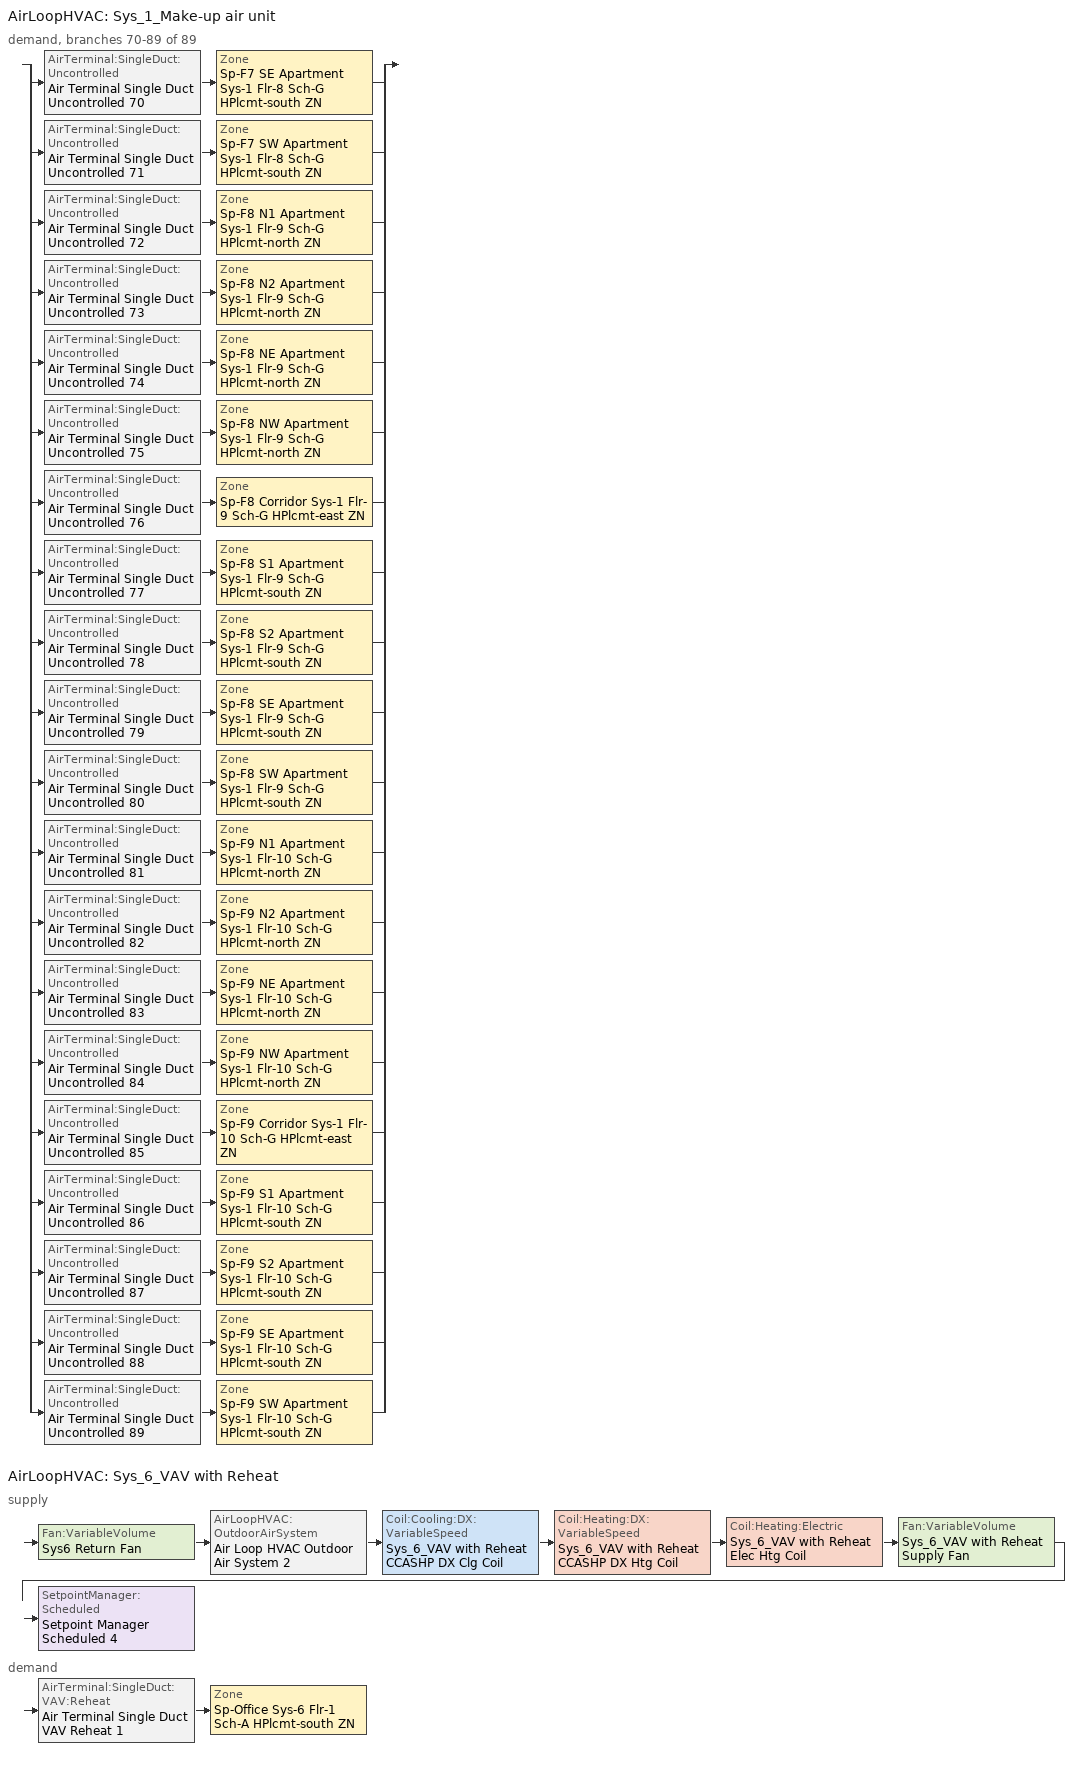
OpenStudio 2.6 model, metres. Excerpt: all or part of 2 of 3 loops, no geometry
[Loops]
AirLoopHVAC 'Sys_1_Make-up air unit'
 demand, branches 70-89 of 89: split
  | AirTerminal:SingleDuct:Uncontrolled 'Air Terminal Single Duct Uncontrolled 70' > Zone 'Sp-F7 SE Apartment Sys-1 Flr-8 Sch-G HPlcmt-south ZN'
  | AirTerminal:SingleDuct:Uncontrolled 'Air Terminal Single Duct Uncontrolled 71' > Zone 'Sp-F7 SW Apartment Sys-1 Flr-8 Sch-G HPlcmt-south ZN'
  | AirTerminal:SingleDuct:Uncontrolled 'Air Terminal Single Duct Uncontrolled 72' > Zone 'Sp-F8 N1 Apartment Sys-1 Flr-9 Sch-G HPlcmt-north ZN'
  | AirTerminal:SingleDuct:Uncontrolled 'Air Terminal Single Duct Uncontrolled 73' > Zone 'Sp-F8 N2 Apartment Sys-1 Flr-9 Sch-G HPlcmt-north ZN'
  | AirTerminal:SingleDuct:Uncontrolled 'Air Terminal Single Duct Uncontrolled 74' > Zone 'Sp-F8 NE Apartment Sys-1 Flr-9 Sch-G HPlcmt-north ZN'
  | AirTerminal:SingleDuct:Uncontrolled 'Air Terminal Single Duct Uncontrolled 75' > Zone 'Sp-F8 NW Apartment Sys-1 Flr-9 Sch-G HPlcmt-north ZN'
  | AirTerminal:SingleDuct:Uncontrolled 'Air Terminal Single Duct Uncontrolled 76' > Zone 'Sp-F8 Corridor Sys-1 Flr-9 Sch-G HPlcmt-east ZN'
  | AirTerminal:SingleDuct:Uncontrolled 'Air Terminal Single Duct Uncontrolled 77' > Zone 'Sp-F8 S1 Apartment Sys-1 Flr-9 Sch-G HPlcmt-south ZN'
  | AirTerminal:SingleDuct:Uncontrolled 'Air Terminal Single Duct Uncontrolled 78' > Zone 'Sp-F8 S2 Apartment Sys-1 Flr-9 Sch-G HPlcmt-south ZN'
  | AirTerminal:SingleDuct:Uncontrolled 'Air Terminal Single Duct Uncontrolled 79' > Zone 'Sp-F8 SE Apartment Sys-1 Flr-9 Sch-G HPlcmt-south ZN'
  | AirTerminal:SingleDuct:Uncontrolled 'Air Terminal Single Duct Uncontrolled 80' > Zone 'Sp-F8 SW Apartment Sys-1 Flr-9 Sch-G HPlcmt-south ZN'
  | AirTerminal:SingleDuct:Uncontrolled 'Air Terminal Single Duct Uncontrolled 81' > Zone 'Sp-F9 N1 Apartment Sys-1 Flr-10 Sch-G HPlcmt-north ZN'
  | AirTerminal:SingleDuct:Uncontrolled 'Air Terminal Single Duct Uncontrolled 82' > Zone 'Sp-F9 N2 Apartment Sys-1 Flr-10 Sch-G HPlcmt-north ZN'
  | AirTerminal:SingleDuct:Uncontrolled 'Air Terminal Single Duct Uncontrolled 83' > Zone 'Sp-F9 NE Apartment Sys-1 Flr-10 Sch-G HPlcmt-north ZN'
  | AirTerminal:SingleDuct:Uncontrolled 'Air Terminal Single Duct Uncontrolled 84' > Zone 'Sp-F9 NW Apartment Sys-1 Flr-10 Sch-G HPlcmt-north ZN'
  | AirTerminal:SingleDuct:Uncontrolled 'Air Terminal Single Duct Uncontrolled 85' > Zone 'Sp-F9 Corridor Sys-1 Flr-10 Sch-G HPlcmt-east ZN'
  | AirTerminal:SingleDuct:Uncontrolled 'Air Terminal Single Duct Uncontrolled 86' > Zone 'Sp-F9 S1 Apartment Sys-1 Flr-10 Sch-G HPlcmt-south ZN'
  | AirTerminal:SingleDuct:Uncontrolled 'Air Terminal Single Duct Uncontrolled 87' > Zone 'Sp-F9 S2 Apartment Sys-1 Flr-10 Sch-G HPlcmt-south ZN'
  | AirTerminal:SingleDuct:Uncontrolled 'Air Terminal Single Duct Uncontrolled 88' > Zone 'Sp-F9 SE Apartment Sys-1 Flr-10 Sch-G HPlcmt-south ZN'
  | AirTerminal:SingleDuct:Uncontrolled 'Air Terminal Single Duct Uncontrolled 89' > Zone 'Sp-F9 SW Apartment Sys-1 Flr-10 Sch-G HPlcmt-south ZN'
AirLoopHVAC 'Sys_6_VAV with Reheat'
 supply: Fan:VariableVolume 'Sys6 Return Fan' > AirLoopHVAC:OutdoorAirSystem 'Air Loop HVAC Outdoor Air System 2' > Coil:Cooling:DX:VariableSpeed 'Sys_6_VAV with Reheat CCASHP DX Clg Coil' > Coil:Heating:DX:VariableSpeed 'Sys_6_VAV with Reheat CCASHP DX Htg Coil' > Coil:Heating:Electric 'Sys_6_VAV with Reheat Elec Htg Coil' > Fan:VariableVolume 'Sys_6_VAV with Reheat Supply Fan' > SetpointManager:Scheduled 'Setpoint Manager Scheduled 4'
 demand: AirTerminal:SingleDuct:VAV:Reheat 'Air Terminal Single Duct VAV Reheat 1' > Zone 'Sp-Office Sys-6 Flr-1 Sch-A HPlcmt-south ZN'
[Sizing:Zone] Zone Cooling Design Supply Air Temperature Input Method=SupplyAirTemperature; Zone Cooling Design Supply Air Temperature {C}=13; Zone Cooling Design Supply Air Temperature Difference {deltaC}=11.11; Zone Heating Design Supply Air Temperature Input Method=SupplyAirTemperature; Zone Heating Design Supply Air Temperature {C}=43; Zone Heating Design Supply Air Temperature Difference {deltaC}=11.11; Zone Cooling Design Supply Air Humidity Ratio {kg-H2O/kg-air}=0.0085; Zone Heating Design Supply Air Humidity Ratio {kg-H2O/kg-air}=0.008; Zone Heating Sizing Factor=1.3; Zone Cooling Sizing Factor=1.1; Cooling Design Air Flow Method=DesignDay; Heating Design Air Flow Method=DesignDay; Account for Dedicated Outdoor Air System=No; Dedicated Outdoor Air System Control Strategy=NeutralSupplyAir; Dedicated Outdoor Air Low Setpoint Temperature for Design {C}=autosize; Dedicated Outdoor Air High Setpoint Temperature for Design {C}=autosize
Sp-F7 SE Apartment Sys-1 Flr-8 Sch-G HPlcmt-south ZN; Sp-F7 SW Apartment Sys-1 Flr-8 Sch-G HPlcmt-south ZN; Sp-F8 N1 Apartment Sys-1 Flr-9 Sch-G HPlcmt-north ZN; Sp-F8 N2 Apartment Sys-1 Flr-9 Sch-G HPlcmt-north ZN; Sp-F8 NE Apartment Sys-1 Flr-9 Sch-G HPlcmt-north ZN; Sp-F8 NW Apartment Sys-1 Flr-9 Sch-G HPlcmt-north ZN; Sp-F8 Corridor Sys-1 Flr-9 Sch-G HPlcmt-east ZN; Sp-F8 S1 Apartment Sys-1 Flr-9 Sch-G HPlcmt-south ZN; Sp-F8 S2 Apartment Sys-1 Flr-9 Sch-G HPlcmt-south ZN; Sp-F8 SE Apartment Sys-1 Flr-9 Sch-G HPlcmt-south ZN; Sp-F8 SW Apartment Sys-1 Flr-9 Sch-G HPlcmt-south ZN; Sp-F9 N1 Apartment Sys-1 Flr-10 Sch-G HPlcmt-north ZN; Sp-F9 N2 Apartment Sys-1 Flr-10 Sch-G HPlcmt-north ZN; Sp-F9 NE Apartment Sys-1 Flr-10 Sch-G HPlcmt-north ZN; Sp-F9 NW Apartment Sys-1 Flr-10 Sch-G HPlcmt-north ZN; Sp-F9 Corridor Sys-1 Flr-10 Sch-G HPlcmt-east ZN; Sp-F9 S1 Apartment Sys-1 Flr-10 Sch-G HPlcmt-south ZN; Sp-F9 S2 Apartment Sys-1 Flr-10 Sch-G HPlcmt-south ZN; Sp-F9 SE Apartment Sys-1 Flr-10 Sch-G HPlcmt-south ZN; Sp-F9 SW Apartment Sys-1 Flr-10 Sch-G HPlcmt-south ZN; Sp-Office Sys-6 Flr-1 Sch-A HPlcmt-south ZN
[Zone equipment]
Sp-F7 SE Apartment Sys-1 Flr-8 Sch-G HPlcmt-south ZN: Sp-F7 SE Apartment Sys-1 Flr-8 Sch-G HPlcmt-south ZN PTAC, Air Terminal Single Duct Uncontrolled 70, Sp-F7 SE Apartment Sys-1 Flr-8 Sch-G HPlcmt-south ZN Elec Baseboard
Sp-F7 SW Apartment Sys-1 Flr-8 Sch-G HPlcmt-south ZN: Sp-F7 SW Apartment Sys-1 Flr-8 Sch-G HPlcmt-south ZN PTAC, Air Terminal Single Duct Uncontrolled 71, Sp-F7 SW Apartment Sys-1 Flr-8 Sch-G HPlcmt-south ZN Elec Baseboard
Sp-F8 N1 Apartment Sys-1 Flr-9 Sch-G HPlcmt-north ZN: Sp-F8 N1 Apartment Sys-1 Flr-9 Sch-G HPlcmt-north ZN PTAC, Air Terminal Single Duct Uncontrolled 72, Sp-F8 N1 Apartment Sys-1 Flr-9 Sch-G HPlcmt-north ZN Elec Baseboard
Sp-F8 N2 Apartment Sys-1 Flr-9 Sch-G HPlcmt-north ZN: Sp-F8 N2 Apartment Sys-1 Flr-9 Sch-G HPlcmt-north ZN PTAC, Air Terminal Single Duct Uncontrolled 73, Sp-F8 N2 Apartment Sys-1 Flr-9 Sch-G HPlcmt-north ZN Elec Baseboard
Sp-F8 NE Apartment Sys-1 Flr-9 Sch-G HPlcmt-north ZN: Sp-F8 NE Apartment Sys-1 Flr-9 Sch-G HPlcmt-north ZN PTAC, Air Terminal Single Duct Uncontrolled 74, Sp-F8 NE Apartment Sys-1 Flr-9 Sch-G HPlcmt-north ZN Elec Baseboard
Sp-F8 NW Apartment Sys-1 Flr-9 Sch-G HPlcmt-north ZN: Sp-F8 NW Apartment Sys-1 Flr-9 Sch-G HPlcmt-north ZN PTAC, Air Terminal Single Duct Uncontrolled 75, Sp-F8 NW Apartment Sys-1 Flr-9 Sch-G HPlcmt-north ZN Elec Baseboard
Sp-F8 Corridor Sys-1 Flr-9 Sch-G HPlcmt-east ZN: Sp-F8 Corridor Sys-1 Flr-9 Sch-G HPlcmt-east ZN PTAC, Air Terminal Single Duct Uncontrolled 76, Sp-F8 Corridor Sys-1 Flr-9 Sch-G HPlcmt-east ZN Elec Baseboard
Sp-F8 S1 Apartment Sys-1 Flr-9 Sch-G HPlcmt-south ZN: Sp-F8 S1 Apartment Sys-1 Flr-9 Sch-G HPlcmt-south ZN PTAC, Air Terminal Single Duct Uncontrolled 77, Sp-F8 S1 Apartment Sys-1 Flr-9 Sch-G HPlcmt-south ZN Elec Baseboard
Sp-F8 S2 Apartment Sys-1 Flr-9 Sch-G HPlcmt-south ZN: Sp-F8 S2 Apartment Sys-1 Flr-9 Sch-G HPlcmt-south ZN PTAC, Air Terminal Single Duct Uncontrolled 78, Sp-F8 S2 Apartment Sys-1 Flr-9 Sch-G HPlcmt-south ZN Elec Baseboard
Sp-F8 SE Apartment Sys-1 Flr-9 Sch-G HPlcmt-south ZN: Sp-F8 SE Apartment Sys-1 Flr-9 Sch-G HPlcmt-south ZN PTAC, Air Terminal Single Duct Uncontrolled 79, Sp-F8 SE Apartment Sys-1 Flr-9 Sch-G HPlcmt-south ZN Elec Baseboard
Sp-F8 SW Apartment Sys-1 Flr-9 Sch-G HPlcmt-south ZN: Sp-F8 SW Apartment Sys-1 Flr-9 Sch-G HPlcmt-south ZN PTAC, Air Terminal Single Duct Uncontrolled 80, Sp-F8 SW Apartment Sys-1 Flr-9 Sch-G HPlcmt-south ZN Elec Baseboard
Sp-F9 N1 Apartment Sys-1 Flr-10 Sch-G HPlcmt-north ZN: Sp-F9 N1 Apartment Sys-1 Flr-10 Sch-G HPlcmt-north ZN PTAC, Air Terminal Single Duct Uncontrolled 81, Sp-F9 N1 Apartment Sys-1 Flr-10 Sch-G HPlcmt-north ZN Elec Baseboard
Sp-F9 N2 Apartment Sys-1 Flr-10 Sch-G HPlcmt-north ZN: Sp-F9 N2 Apartment Sys-1 Flr-10 Sch-G HPlcmt-north ZN PTAC, Air Terminal Single Duct Uncontrolled 82, Sp-F9 N2 Apartment Sys-1 Flr-10 Sch-G HPlcmt-north ZN Elec Baseboard
Sp-F9 NE Apartment Sys-1 Flr-10 Sch-G HPlcmt-north ZN: Sp-F9 NE Apartment Sys-1 Flr-10 Sch-G HPlcmt-north ZN PTAC, Air Terminal Single Duct Uncontrolled 83, Sp-F9 NE Apartment Sys-1 Flr-10 Sch-G HPlcmt-north ZN Elec Baseboard
Sp-F9 NW Apartment Sys-1 Flr-10 Sch-G HPlcmt-north ZN: Sp-F9 NW Apartment Sys-1 Flr-10 Sch-G HPlcmt-north ZN PTAC, Air Terminal Single Duct Uncontrolled 84, Sp-F9 NW Apartment Sys-1 Flr-10 Sch-G HPlcmt-north ZN Elec Baseboard
Sp-F9 Corridor Sys-1 Flr-10 Sch-G HPlcmt-east ZN: Sp-F9 Corridor Sys-1 Flr-10 Sch-G HPlcmt-east ZN PTAC, Air Terminal Single Duct Uncontrolled 85, Sp-F9 Corridor Sys-1 Flr-10 Sch-G HPlcmt-east ZN Elec Baseboard
Sp-F9 S1 Apartment Sys-1 Flr-10 Sch-G HPlcmt-south ZN: Sp-F9 S1 Apartment Sys-1 Flr-10 Sch-G HPlcmt-south ZN PTAC, Air Terminal Single Duct Uncontrolled 86, Sp-F9 S1 Apartment Sys-1 Flr-10 Sch-G HPlcmt-south ZN Elec Baseboard
Sp-F9 S2 Apartment Sys-1 Flr-10 Sch-G HPlcmt-south ZN: Sp-F9 S2 Apartment Sys-1 Flr-10 Sch-G HPlcmt-south ZN PTAC, Air Terminal Single Duct Uncontrolled 87, Sp-F9 S2 Apartment Sys-1 Flr-10 Sch-G HPlcmt-south ZN Elec Baseboard
Sp-F9 SE Apartment Sys-1 Flr-10 Sch-G HPlcmt-south ZN: Sp-F9 SE Apartment Sys-1 Flr-10 Sch-G HPlcmt-south ZN PTAC, Air Terminal Single Duct Uncontrolled 88, Sp-F9 SE Apartment Sys-1 Flr-10 Sch-G HPlcmt-south ZN Elec Baseboard
Sp-F9 SW Apartment Sys-1 Flr-10 Sch-G HPlcmt-south ZN: Sp-F9 SW Apartment Sys-1 Flr-10 Sch-G HPlcmt-south ZN PTAC, Air Terminal Single Duct Uncontrolled 89, Sp-F9 SW Apartment Sys-1 Flr-10 Sch-G HPlcmt-south ZN Elec Baseboard
Sp-Office Sys-6 Flr-1 Sch-A HPlcmt-south ZN: Air Terminal Single Duct VAV Reheat 1, Sp-Office Sys-6 Flr-1 Sch-A HPlcmt-south ZN Elec Baseboard
[AirLoopHVAC]
Sys_6_VAV with Reheat: Availability Schedule=Sys_6_VAV with Reheat Occ Sch; Design Supply Air Flow Rate {m3/s}=AutoSize
[Sizing:System]
Sys_6_VAV with Reheat: Type of Load to Size On=Sensible; Design Outdoor Air Flow Rate {m3/s}=Autosize; Minimum System Air Flow Ratio=0.3; Preheat Design Temperature {C}=7; Preheat Design Humidity Ratio {kg-H2O/kg-Air}=0.008; Precool Design Temperature {C}=12.8; Precool Design Humidity Ratio {kg-H2O/kg-Air}=0.008; Central Cooling Design Supply Air Temperature {C}=13; Central Heating Design Supply Air Temperature {C}=13.1; Sizing Option=NonCoincident; 100% Outdoor Air in Cooling=No; 100% Outdoor Air in Heating=No; Central Cooling Design Supply Air Humidity Ratio {kg-H2O/kg-Air}=0.0085; Central Heating Design Supply Air Humidity Ratio {kg-H2O/kg-Air}=0.008; Cooling Design Air Flow Method=DesignDay; Cooling Design Air Flow Rate {m3/s}=0; Heating Design Air Flow Method=DesignDay; Heating Design Air Flow Rate {m3/s}=0; System Outdoor Air Method=ZoneSum; Zone Maximum Outdoor Air Fraction=1; Cooling Supply Air Flow Rate Per Floor Area {m3/s-m2}=0.00996765; Cooling Fraction of Autosized Cooling Supply Air Flow Rate=1; Cooling Supply Air Flow Rate Per Unit Cooling Capacity {m3/s-W}=3.94755e-05; Heating Supply Air Flow Rate Per Floor Area {m3/s-m2}=0.00996765; Heating Fraction of Autosized Heating Supply Air Flow Rate=1; Heating Fraction of Autosized Cooling Supply Air Flow Rate=1; Heating Supply Air Flow Rate Per Unit Heating Capacity {m3/s-W}=3.15882e-05; Cooling Design Capacity Method=CoolingDesignCapacity; Cooling Design Capacity {W}=autosize; Cooling Design Capacity Per Floor Area {W/m2}=234.7; Fraction of Autosized Cooling Design Capacity=1; Heating Design Capacity Method=HeatingDesignCapacity; Heating Design Capacity {W}=autosize; Heating Design Capacity Per Floor Area {W/m2}=157; Fraction of Autosized Heating Design Capacity=1; Central Cooling Capacity Control Method=OnOff
[Controller:OutdoorAir]
Controller Outdoor Air 2: Minimum Outdoor Air Flow Rate {m3/s}=autosize; Maximum Outdoor Air Flow Rate {m3/s}=Autosize; Economizer Control Type=NoEconomizer; Economizer Control Action Type=ModulateFlow; Economizer Maximum Limit Dry-Bulb Temperature {C}=28; Economizer Maximum Limit Enthalpy {J/kg}=64000; Economizer Minimum Limit Dry-Bulb Temperature {C}=-100; Lockout Type=NoLockout; Minimum Limit Type=FixedMinimum; Minimum Outdoor Air Schedule=Sys_6_VAV with Reheat Occ Sch; Controller Mechanical Ventilation=Controller Mechanical Ventilation 2; High Humidity Control=No; Heat Recovery Bypass Control Type=BypassWhenOAFlowGreaterThanMinimum
[Controller:MechanicalVentilation]
Controller Mechanical Ventilation 2: Availability Schedule=Always On Discrete; System Outdoor Air Method=ZoneSum
[AirLoopHVAC:OutdoorAirSystem]
Air Loop HVAC Outdoor Air System 2: Controller=Controller Outdoor Air 2
[SetpointManager:Scheduled]
Setpoint Manager Scheduled 4: Control Variable=Temperature; Schedule=Supply Air Temp
[Coil:Heating:Electric]
Name | Availability Schedule
Coil Heating Electric 71; Coil Heating Electric 72; Coil Heating Electric 73; Coil Heating Electric 74; Coil Heating Electric 75; Coil Heating Electric 76; Coil Heating Electric 77; Coil Heating Electric 78; Coil Heating Electric 79; Coil Heating Electric 80; Coil Heating Electric 81; Coil Heating Electric 82; Coil Heating Electric 83; Coil Heating Electric 84; Coil Heating Electric 85; Coil Heating Electric 86; Coil Heating Electric 87; Coil Heating Electric 88; Coil Heating Electric 89; Coil Heating Electric 90 | ON_OFF_ALWAYS_OFF
Coil Heating Electric 92; Sys_6_VAV with Reheat Elec Htg Coil | Always On Discrete
[Coil:Cooling:DX:SingleSpeed] Availability Schedule=Always On Discrete; Rated Total Cooling Capacity {W}=autosize; Rated Sensible Heat Ratio=autosize; Rated Air Flow Rate {m3/s}=autosize; Rated Evaporator Fan Power Per Volume Flow Rate {W/(m3/s)}=773.3; Total Cooling Capacity Function of Temperature Curve=DXCOOL-NECB2011-REF-CAPFT; Total Cooling Capacity Function of Flow Fraction Curve=DXCOOL-NECB2011-REF-CAPFFLOW; Energy Input Ratio Function of Temperature Curve=DXCOOL-NECB2011-REF-COOLEIRFT; Energy Input Ratio Function of Flow Fraction Curve=DXCOOL-NECB2011-REF-COOLEIRFFLOW; Part Load Fraction Correlation Curve=DXCOOL-NECB2011-REF-COOLPLFFPLR; Condenser Type=AirCooled; Evaporative Condenser Effectiveness=0; Evaporative Condenser Air Flow Rate {m3/s}=Autosize; Evaporative Condenser Pump Rated Power Consumption {W}=Autosize; Crankcase Heater Capacity {W}=0; Maximum Outdoor Dry-Bulb Temperature for Crankcase Heater Operation {C}=0; Basin Heater Capacity {W/K}=0; Basin Heater Setpoint Temperature {C}=10
Name | Rated COP {W/W}
Coil Cooling DX Single Speed 71 12kBtu/hr 9.9EER | 3.36131
Coil Cooling DX Single Speed 72 14kBtu/hr 9.5EER | 3.20803
Coil Cooling DX Single Speed 73 7kBtu/hr 11.0EER | 3.71907
Coil Cooling DX Single Speed 74 7kBtu/hr 11.0EER | 3.72705
Coil Cooling DX Single Speed 75 12kBtu/hr 10.0EER | 3.39126
Coil Cooling DX Single Speed 76 13kBtu/hr 9.7EER | 3.30094
Coil Cooling DX Single Speed 77 7kBtu/hr 11.0EER | 3.71106
Coil Cooling DX Single Speed 78 9kBtu/hr 10.6EER | 3.58547
Coil Cooling DX Single Speed 79 9kBtu/hr 10.6EER | 3.57935
Coil Cooling DX Single Speed 80 12kBtu/hr 9.9EER | 3.36133
Coil Cooling DX Single Speed 81 14kBtu/hr 9.4EER | 3.20424
Coil Cooling DX Single Speed 82 8kBtu/hr 10.9EER | 3.69071
Coil Cooling DX Single Speed 83 7kBtu/hr 10.9EER | 3.70017
Coil Cooling DX Single Speed 84 12kBtu/hr 10.0EER | 3.38565
Coil Cooling DX Single Speed 85 13kBtu/hr 9.6EER | 3.26561
Coil Cooling DX Single Speed 86 8kBtu/hr 10.9EER | 3.68274
Coil Cooling DX Single Speed 87 9kBtu/hr 10.5EER | 3.55793
Coil Cooling DX Single Speed 88 9kBtu/hr 10.5EER | 3.55253
Coil Cooling DX Single Speed 89 12kBtu/hr 9.9EER | 3.35893
Coil Cooling DX Single Speed 90 15kBtu/hr 9.3EER | 3.16448
[Fan:ConstantVolume] Availability Schedule=Always On Discrete; Fan Efficiency=0.39975; Pressure Rise {Pa}=640; Maximum Flow Rate {m3/s}=AutoSize; Motor Efficiency=0.615
Fan Constant Volume 71; Fan Constant Volume 72; Fan Constant Volume 73; Fan Constant Volume 74; Fan Constant Volume 75; Fan Constant Volume 76; Fan Constant Volume 77; Fan Constant Volume 78; Fan Constant Volume 79; Fan Constant Volume 80; Fan Constant Volume 81; Fan Constant Volume 82; Fan Constant Volume 83; Fan Constant Volume 84; Fan Constant Volume 85; Fan Constant Volume 86; Fan Constant Volume 87; Fan Constant Volume 88; Fan Constant Volume 89; Fan Constant Volume 90
[ZoneHVAC:PackagedTerminalAirConditioner] Availability Schedule=Always On Discrete; Supply Air Flow Rate During Cooling Operation {m3/s}=Autosize; Supply Air Flow Rate During Heating Operation {m3/s}=Autosize; Supply Air Flow Rate When No Cooling or Heating is Needed {m3/s}=Autosize; Outdoor Air Flow Rate During Cooling Operation {m3/s}=1e-05; Outdoor Air Flow Rate During Heating Operation {m3/s}=1e-05; Outdoor Air Flow Rate When No Cooling or Heating is Needed {m3/s}=1e-05; Fan Placement=DrawThrough
Name | Supply Air Fan | Heating Coil | Cooling Coil
Sp-F7 SE Apartment Sys-1 Flr-8 Sch-G HPlcmt-south ZN PTAC | Fan Constant Volume 71 | Coil Heating Electric 71 | Coil Cooling DX Single Speed 71 12kBtu/hr 9.9EER
Sp-F7 SW Apartment Sys-1 Flr-8 Sch-G HPlcmt-south ZN PTAC | Fan Constant Volume 72 | Coil Heating Electric 72 | Coil Cooling DX Single Speed 72 14kBtu/hr 9.5EER
Sp-F8 N1 Apartment Sys-1 Flr-9 Sch-G HPlcmt-north ZN PTAC | Fan Constant Volume 73 | Coil Heating Electric 73 | Coil Cooling DX Single Speed 73 7kBtu/hr 11.0EER
Sp-F8 N2 Apartment Sys-1 Flr-9 Sch-G HPlcmt-north ZN PTAC | Fan Constant Volume 74 | Coil Heating Electric 74 | Coil Cooling DX Single Speed 74 7kBtu/hr 11.0EER
Sp-F8 NE Apartment Sys-1 Flr-9 Sch-G HPlcmt-north ZN PTAC | Fan Constant Volume 75 | Coil Heating Electric 75 | Coil Cooling DX Single Speed 75 12kBtu/hr 10.0EER
Sp-F8 NW Apartment Sys-1 Flr-9 Sch-G HPlcmt-north ZN PTAC | Fan Constant Volume 76 | Coil Heating Electric 76 | Coil Cooling DX Single Speed 76 13kBtu/hr 9.7EER
Sp-F8 Corridor Sys-1 Flr-9 Sch-G HPlcmt-east ZN PTAC | Fan Constant Volume 77 | Coil Heating Electric 77 | Coil Cooling DX Single Speed 77 7kBtu/hr 11.0EER
Sp-F8 S1 Apartment Sys-1 Flr-9 Sch-G HPlcmt-south ZN PTAC | Fan Constant Volume 78 | Coil Heating Electric 78 | Coil Cooling DX Single Speed 78 9kBtu/hr 10.6EER
Sp-F8 S2 Apartment Sys-1 Flr-9 Sch-G HPlcmt-south ZN PTAC | Fan Constant Volume 79 | Coil Heating Electric 79 | Coil Cooling DX Single Speed 79 9kBtu/hr 10.6EER
Sp-F8 SE Apartment Sys-1 Flr-9 Sch-G HPlcmt-south ZN PTAC | Fan Constant Volume 80 | Coil Heating Electric 80 | Coil Cooling DX Single Speed 80 12kBtu/hr 9.9EER
Sp-F8 SW Apartment Sys-1 Flr-9 Sch-G HPlcmt-south ZN PTAC | Fan Constant Volume 81 | Coil Heating Electric 81 | Coil Cooling DX Single Speed 81 14kBtu/hr 9.4EER
Sp-F9 N1 Apartment Sys-1 Flr-10 Sch-G HPlcmt-north ZN PTAC | Fan Constant Volume 82 | Coil Heating Electric 82 | Coil Cooling DX Single Speed 82 8kBtu/hr 10.9EER
Sp-F9 N2 Apartment Sys-1 Flr-10 Sch-G HPlcmt-north ZN PTAC | Fan Constant Volume 83 | Coil Heating Electric 83 | Coil Cooling DX Single Speed 83 7kBtu/hr 10.9EER
Sp-F9 NE Apartment Sys-1 Flr-10 Sch-G HPlcmt-north ZN PTAC | Fan Constant Volume 84 | Coil Heating Electric 84 | Coil Cooling DX Single Speed 84 12kBtu/hr 10.0EER
Sp-F9 NW Apartment Sys-1 Flr-10 Sch-G HPlcmt-north ZN PTAC | Fan Constant Volume 85 | Coil Heating Electric 85 | Coil Cooling DX Single Speed 85 13kBtu/hr 9.6EER
Sp-F9 Corridor Sys-1 Flr-10 Sch-G HPlcmt-east ZN PTAC | Fan Constant Volume 86 | Coil Heating Electric 86 | Coil Cooling DX Single Speed 86 8kBtu/hr 10.9EER
Sp-F9 S1 Apartment Sys-1 Flr-10 Sch-G HPlcmt-south ZN PTAC | Fan Constant Volume 87 | Coil Heating Electric 87 | Coil Cooling DX Single Speed 87 9kBtu/hr 10.5EER
Sp-F9 S2 Apartment Sys-1 Flr-10 Sch-G HPlcmt-south ZN PTAC | Fan Constant Volume 88 | Coil Heating Electric 88 | Coil Cooling DX Single Speed 88 9kBtu/hr 10.5EER
Sp-F9 SE Apartment Sys-1 Flr-10 Sch-G HPlcmt-south ZN PTAC | Fan Constant Volume 89 | Coil Heating Electric 89 | Coil Cooling DX Single Speed 89 12kBtu/hr 9.9EER
Sp-F9 SW Apartment Sys-1 Flr-10 Sch-G HPlcmt-south ZN PTAC | Fan Constant Volume 90 | Coil Heating Electric 90 | Coil Cooling DX Single Speed 90 15kBtu/hr 9.3EER
[ZoneHVAC:Baseboard:Convective:Electric] Availability Schedule=Always On Discrete; Efficiency=1
Name | Nominal Capacity {W}
Sp-Office Sys-6 Flr-1 Sch-A HPlcmt-south ZN Elec Baseboard | 3464.84
Sp-F7 SE Apartment Sys-1 Flr-8 Sch-G HPlcmt-south ZN Elec Baseboard | 3503.52
Sp-F7 SW Apartment Sys-1 Flr-8 Sch-G HPlcmt-south ZN Elec Baseboard | 3527.01
Sp-F8 N1 Apartment Sys-1 Flr-9 Sch-G HPlcmt-north ZN Elec Baseboard | 2298.49
Sp-F8 N2 Apartment Sys-1 Flr-9 Sch-G HPlcmt-north ZN Elec Baseboard | 2297.48
Sp-F8 NE Apartment Sys-1 Flr-9 Sch-G HPlcmt-north ZN Elec Baseboard | 3532.38
Sp-F8 NW Apartment Sys-1 Flr-9 Sch-G HPlcmt-north ZN Elec Baseboard | 3556.2
Sp-F8 Corridor Sys-1 Flr-9 Sch-G HPlcmt-east ZN Elec Baseboard | 2361.79
Sp-F8 S1 Apartment Sys-1 Flr-9 Sch-G HPlcmt-south ZN Elec Baseboard | 2339.15
Sp-F8 S2 Apartment Sys-1 Flr-9 Sch-G HPlcmt-south ZN Elec Baseboard | 2338.15
Sp-F8 SE Apartment Sys-1 Flr-9 Sch-G HPlcmt-south ZN Elec Baseboard | 3569.62
Sp-F8 SW Apartment Sys-1 Flr-9 Sch-G HPlcmt-south ZN Elec Baseboard | 3593.43
Sp-F9 N1 Apartment Sys-1 Flr-10 Sch-G HPlcmt-north ZN Elec Baseboard | 2546.67
Sp-F9 N2 Apartment Sys-1 Flr-10 Sch-G HPlcmt-north ZN Elec Baseboard | 2545.69
Sp-F9 NE Apartment Sys-1 Flr-10 Sch-G HPlcmt-north ZN Elec Baseboard | 3783.16
Sp-F9 NW Apartment Sys-1 Flr-10 Sch-G HPlcmt-north ZN Elec Baseboard | 3807.14
Sp-F9 Corridor Sys-1 Flr-10 Sch-G HPlcmt-east ZN Elec Baseboard | 2679.34
Sp-F9 S1 Apartment Sys-1 Flr-10 Sch-G HPlcmt-south ZN Elec Baseboard | 2586.35
Sp-F9 S2 Apartment Sys-1 Flr-10 Sch-G HPlcmt-south ZN Elec Baseboard | 2585.37
Sp-F9 SE Apartment Sys-1 Flr-10 Sch-G HPlcmt-south ZN Elec Baseboard | 3820.46
Sp-F9 SW Apartment Sys-1 Flr-10 Sch-G HPlcmt-south ZN Elec Baseboard | 3844.41
[AirTerminal:SingleDuct:Uncontrolled] Availability Schedule=Always On Discrete; Maximum Air Flow Rate {m3/s}=AutoSize
Air Terminal Single Duct Uncontrolled 70; Air Terminal Single Duct Uncontrolled 71; Air Terminal Single Duct Uncontrolled 72; Air Terminal Single Duct Uncontrolled 73; Air Terminal Single Duct Uncontrolled 74; Air Terminal Single Duct Uncontrolled 75; Air Terminal Single Duct Uncontrolled 76; Air Terminal Single Duct Uncontrolled 77; Air Terminal Single Duct Uncontrolled 78; Air Terminal Single Duct Uncontrolled 79; Air Terminal Single Duct Uncontrolled 80; Air Terminal Single Duct Uncontrolled 81; Air Terminal Single Duct Uncontrolled 82; Air Terminal Single Duct Uncontrolled 83; Air Terminal Single Duct Uncontrolled 84; Air Terminal Single Duct Uncontrolled 85; Air Terminal Single Duct Uncontrolled 86; Air Terminal Single Duct Uncontrolled 87; Air Terminal Single Duct Uncontrolled 88; Air Terminal Single Duct Uncontrolled 89
[Fan:VariableVolume] Availability Schedule=Always On Discrete; Maximum Flow Rate {m3/s}=Autosize; Fan Power Minimum Flow Rate Input Method=Fraction; Fan Power Minimum Flow Fraction=0.68; Fan Power Minimum Air Flow Rate {m3/s}=0; Motor In Airstream Fraction=1; Fan Power Coefficient 1=-2.4176; Fan Power Coefficient 2=9.5874; Fan Power Coefficient 3=-11.559; Fan Power Coefficient 4=5.4009; Fan Power Coefficient 5=0
Name | Fan Efficiency | Pressure Rise {Pa} | Motor Efficiency
Sys6 Return Fan | 0.299975 | 250 | 0.4615
Sys_6_VAV with Reheat Supply Fan | 0.549965 | 1000 | 0.8461
[AirTerminal:SingleDuct:VAV:Reheat]
Air Terminal Single Duct VAV Reheat 1: Availability Schedule=Always On Discrete; Maximum Air Flow Rate {m3/s}=AutoSize; Zone Minimum Air Flow Input Method=Constant; Constant Minimum Air Flow Fraction=0.3; Fixed Minimum Air Flow Rate {m3/s}=0.176497; Reheat Coil=Coil Heating Electric 92; Maximum Hot Water or Steam Flow Rate {m3/s}=AutoSize; Minimum Hot Water or Steam Flow Rate {m3/s}=0; Convergence Tolerance=0.001; Damper Heating Action=Normal; Maximum Flow per Zone Floor Area During Reheat {m3/s-m2}=AutoSize; Maximum Flow Fraction During Reheat=AutoSize; Maximum Reheat Air Temperature {C}=43; Control For Outdoor Air=No
[Coil:Cooling:DX:VariableSpeed]
Sys_6_VAV with Reheat CCASHP DX Clg Coil: Nominal Speed Level=1; Gross Rated Total Cooling Capacity At Selected Nominal Speed Level {W}=5523.45; Rated Air Flow Rate At Selected Nominal Speed Level {m3/s}=autosize; Nominal Time for Condensate to Begin Leaving the Coil {s}=0; Initial Moisture Evaporation Rate Divided by Steady-State AC Latent Capacity=0; Energy Part Load Fraction Curve=Mitsubishi Hyper Heating VRF CPLFFPLR curve; Condenser Type=AirCooled; Evaporative Condenser Pump Rated Power Consumption {W}=0; Crankcase Heater Capacity {W}=1e-06; Maximum Outdoor Dry-Bulb Temperature for Crankcase Heater Operation {C}=10; Basin Heater Capacity {W/K}=1e-06; Basin Heater Setpoint Temperature {C}=2
[Coil:Heating:DX:VariableSpeed]
Sys_6_VAV with Reheat CCASHP DX Htg Coil: Nominal Speed Level=1; Rated Heating Capacity At Selected Nominal Speed Level {W}=5523.45; Rated Air Flow Rate At Selected Nominal Speed Level {m3/s}=autosize; Energy Part Load Fraction Curve=Mitsubishi Hyper Heating VRF HPLFFPLR curve; Minimum Outdoor Dry-Bulb Temperature for Compressor Operation {C}=-20; Maximum Outdoor Dry-Bulb Temperature for Defrost Operation {C}=5; Crankcase Heater Capacity {W}=1e-06; Maximum Outdoor Dry-Bulb Temperature for Crankcase Heater Operation {C}=10; Defrost Strategy=resistive; Defrost Control=timed; Defrost Time Period Fraction=0; Resistive Defrost Heater Capacity {W}=1e-06
[Schedule:Ruleset]
Name | Default Day Schedule | Summer Design Day Schedule | Winter Design Day Schedule
ON_OFF_ALWAYS_OFF | Schedule Day 3
Supply Air Temp | Supply Air Temp Default
Sys_6_VAV with Reheat Occ Sch | Sys_6_VAV with Reheat Occ Sch Default | Sys_6_VAV with Reheat Occ Sch Summer Design Day | Sys_6_VAV with Reheat Occ Sch Winter Design Day
[Schedule:Day]
Schedule Day 3; wkdON_OFF_ALWAYS_OFF 1; satON_OFF_ALWAYS_OFF 1; sunON_OFF_ALWAYS_OFF 1: 1, 0, 0, 2, 0, 0, 3, 0, 0, 4, 0, 0, 5, 0, 0, 6, 0, 0, 7, 0, 0, 8, 0, 0, 9, 0, 0, 10, 0, 0, 11, 0, 0, 12, 0, 0, 13, 0, 0, 14, 0, 0, 15, 0, 0, 16, 0, 0, 17, 0, 0, 18, 0, 0, 19, 0, 0, 20, 0, 0, 21, 0, 0, 22, 0, 0, 23, 0, 0, 24, 0, 0
Supply Air Temp Default: 24, 0, 13
Sys_6_VAV with Reheat Occ Sch Default; Sys_6_VAV with Reheat Occ Sch Winter Design Day; Sys_6_VAV with Reheat Occ Sch Summer Design Day: 24, 0, 1
Sys_6_VAV with Reheat Occ Sch Monday; Sys_6_VAV with Reheat Occ Sch Tuesday; Sys_6_VAV with Reheat Occ Sch Wednesday; Sys_6_VAV with Reheat Occ Sch Thursday; Sys_6_VAV with Reheat Occ Sch Friday: 8, 0, 0, 19, 0, 1, 24, 0, 0
Sys_6_VAV with Reheat Occ Sch Saturday; Sys_6_VAV with Reheat Occ Sch Sunday: 24, 0, 0
[Schedule:Rule] Date Specification Type=DateRange; Start Month=1; Start Day=1; End Month=12
Name | Schedule Ruleset | Rule Order | Day Schedule | Apply Sunday | Apply Monday | Apply Tuesday | Apply Wednesday | Apply Thursday | Apply Friday | Apply Saturday | End Day
wkdON_OFF_ALWAYS_OFF rule | ON_OFF_ALWAYS_OFF | 2 | wkdON_OFF_ALWAYS_OFF 1 | No | Yes | Yes | Yes | Yes | Yes | No | 31
satON_OFF_ALWAYS_OFFrule | ON_OFF_ALWAYS_OFF | 1 | satON_OFF_ALWAYS_OFF 1 | No | No | No | No | No | No | Yes | 31
sunON_OFF_ALWAYS_OFFrule | ON_OFF_ALWAYS_OFF | 0 | sunON_OFF_ALWAYS_OFF 1 | Yes | No | No | No | No | No | No | 31
Sys_6_VAV with Reheat Occ Sch Monday Rule | Sys_6_VAV with Reheat Occ Sch | 6 | Sys_6_VAV with Reheat Occ Sch Monday |  | Yes |  |  |  |  |  | 25
Sys_6_VAV with Reheat Occ Sch Tuesday Rule | Sys_6_VAV with Reheat Occ Sch | 5 | Sys_6_VAV with Reheat Occ Sch Tuesday |  |  | Yes |  |  |  |  | 26
Sys_6_VAV with Reheat Occ Sch Wednesday Rule | Sys_6_VAV with Reheat Occ Sch | 4 | Sys_6_VAV with Reheat Occ Sch Wednesday |  |  |  | Yes |  |  |  | 27
Sys_6_VAV with Reheat Occ Sch Thursday Rule | Sys_6_VAV with Reheat Occ Sch | 3 | Sys_6_VAV with Reheat Occ Sch Thursday |  |  |  |  | Yes |  |  | 28
Sys_6_VAV with Reheat Occ Sch Friday Rule | Sys_6_VAV with Reheat Occ Sch | 2 | Sys_6_VAV with Reheat Occ Sch Friday |  |  |  |  |  | Yes |  | 29
Sys_6_VAV with Reheat Occ Sch Saturday Rule | Sys_6_VAV with Reheat Occ Sch | 1 | Sys_6_VAV with Reheat Occ Sch Saturday |  |  |  |  |  |  | Yes | 30
Sys_6_VAV with Reheat Occ Sch Sunday Rule | Sys_6_VAV with Reheat Occ Sch | 0 | Sys_6_VAV with Reheat Occ Sch Sunday | Yes |  |  |  |  |  |  | 31
[Schedule:Constant]
Always On Discrete: Value=1
[Curve:Biquadratic] Minimum Value of x=13; Maximum Value of x=24; Minimum Value of y=24; Maximum Value of y=46
Name | Coefficient1 Constant | Coefficient2 x | Coefficient3 x**2 | Coefficient4 y | Coefficient5 y**2 | Coefficient6 x*y
DXCOOL-NECB2011-REF-CAPFT | 0.867905 | 0.0142459 | 0.00055436 | -0.0075575 | 3.3e-05 | -0.0001918
DXCOOL-NECB2011-REF-COOLEIRFT | 0.116936 | 0.0284933 | -0.0004112 | 0.0214108 | 0.00016103 | -0.0006791
[Curve:Quadratic] Coefficient1 Constant=1; Coefficient2 x=0; Coefficient3 x**2=0; Minimum Value of x=0; Maximum Value of x=1
DXCOOL-NECB2011-REF-CAPFFLOW; DXCOOL-NECB2011-REF-COOLEIRFFLOW
[Curve:Cubic]
DXCOOL-NECB2011-REF-COOLPLFFPLR: Coefficient1 Constant=0.0277; Coefficient2 x=4.9151; Coefficient3 x**2=-8.184; Coefficient4 x**3=4.2702; Minimum Value of x=0.7; Maximum Value of x=1
[Table:MultiVariableLookup]
Mitsubishi Hyper Heating VRF CPLFFPLR curve: LinearInterpolationOfTable, 2, cubic, SingleLineIndependentVariableWithMatrix, 1, 0, 1, Dimensionless, Dimensionless, 1, 0.1, 0.865, 0.2, 0.88, 0.3, 0.895, 0.4, 0.91, 0.5, 1.154, 0.6, 1.144, 0.7, 1.119, 0.8, 1.087, 0.9, 1.052, 1, 1.015
Mitsubishi Hyper Heating VRF HPLFFPLR curve: LinearInterpolationOfTable, 2, cubic, SingleLineIndependentVariableWithMatrix, 1, 0, 1, Dimensionless, Dimensionless, 1, 0.1, 0.865, 0.2, 0.88, 0.3, 0.895, 0.4, 0.91, 0.5, 0.856226, 0.6, 0.918821, 0.7, 0.958967, 0.8, 0.983081, 0.9, 0.996186, 1, 1.00203
